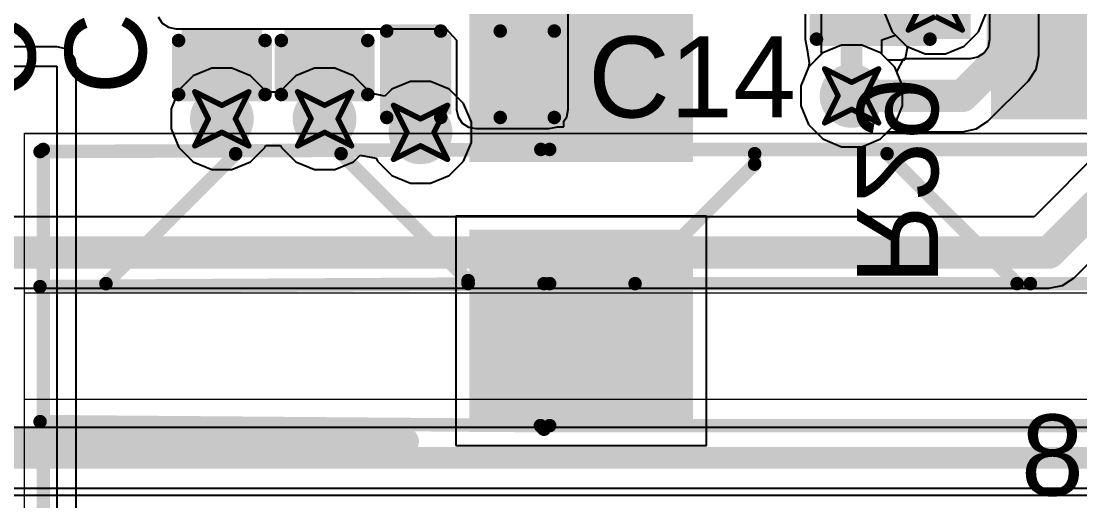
# Model space of a CAD drawing. Header units: inches. Extents: x -6 to 430, y 0 to 90.
# Drawn here: x 12.31 to 22.26, y 9.65 to 14.16 of the extents above; entities that cross this region are included whole.
import ezdxf

# ---------------------------------------------------------------- set-up
doc = ezdxf.new("R2010")
doc.units = ezdxf.units.IN
for name, color, linetype in [('Bottom Layer', 5, 'Continuous'), ('Bottom Overlay', 54, 'Continuous'), ('Bottom Paste', 16, 'Continuous'), ('Bottom Solder', 6, 'Continuous'), ('Drill Drawing', 1, 'Continuous'), ('Layer 1', 16, 'Continuous'), ('Layer 2', 76, 'Continuous'), ('Mechanical 1', 6, 'Continuous'), ('Top Layer', 1, 'Continuous'), ('Top Overlay', 2, 'Continuous'), ('Top Paste', 8, 'Continuous'), ('Top Solder', 216, 'Continuous'), ('Via Holes', 16, 'Continuous')]:
    doc.layers.add(name, color=color, linetype=linetype)
doc.styles.add('Arial', font='', dxfattribs={"height": 0.2})
doc.styles.get('Arial').set_extended_font_data('Arial')

msp = doc.modelspace()

# ---------------------------------------------------------------- hatches: boundary and pattern name
at = {"layer": 'Bottom Layer'}
for points in [[(23.2242, 15.8346), (23.2242, 13.3346), (21.5242, 13.3346), (21.5242, 15.8346)], [(19.8596, 13.9872), (21.2312, 13.9872), (21.2312, 14.8254), (19.8596, 14.8254)], [(19.8723, 14.8254), (20.7613, 14.8254), (20.7613, 14.0634), (19.8723, 14.0634)], [(18.5711, 14.684), (18.5711, 12.884), (16.5711, 12.884), (16.5711, 14.684)], [(18.5711, 12.144), (18.5711, 10.344), (16.5711, 10.344), (16.5711, 12.144)]]:
    msp.add_hatch(color=5, dxfattribs=at).paths.add_polyline_path(points)
h = msp.add_hatch(color=5, dxfattribs=at)
edge = h.paths.add_edge_path()
edge.add_arc((20.8999, 14.327), 0.3, 0, 360)
h = msp.add_hatch(color=5, dxfattribs=at)
edge = h.paths.add_edge_path()
edge.add_arc((20.1136, 13.4538), 0.3, 0, 360)
h = msp.add_hatch(color=5, dxfattribs=at)
edge = h.paths.add_edge_path()
edge.add_arc((14.1954, 13.2379), 0.3, 0, 360)
h = msp.add_hatch(color=5, dxfattribs=at)
edge = h.paths.add_edge_path()
edge.add_arc((15.1606, 13.2379), 0.3, 0, 360)
h = msp.add_hatch(color=5, dxfattribs=at)
edge = h.paths.add_edge_path()
edge.add_arc((16.0623, 13.1109), 0.3, 0, 360)
at = {"layer": 'Bottom Paste'}
for points in [[(23.2242, 15.8346), (23.2242, 13.3346), (21.5242, 13.3346), (21.5242, 15.8346)], [(19.8723, 14.8254), (20.7613, 14.8254), (20.7613, 14.0634), (19.8723, 14.0634)], [(18.5711, 14.684), (18.5711, 12.884), (16.5711, 12.884), (16.5711, 14.684)], [(18.5711, 12.144), (18.5711, 10.344), (16.5711, 10.344), (16.5711, 12.144)]]:
    msp.add_hatch(color=16, dxfattribs=at).paths.add_polyline_path(points)
at = {"layer": 'Bottom Solder'}
for points in [[(23.3258, 15.9362), (23.3258, 13.233), (21.4226, 13.233), (21.4226, 15.9362)], [(19.7707, 14.927), (20.8629, 14.927), (20.8629, 13.9618), (19.7707, 13.9618)], [(18.6219, 14.7348), (18.6219, 12.8332), (16.5203, 12.8332), (16.5203, 14.7348)], [(18.6219, 12.1948), (18.6219, 10.2932), (16.5203, 10.2932), (16.5203, 12.1948)]]:
    msp.add_hatch(color=6, dxfattribs=at).paths.add_polyline_path(points)
at = {"layer": 'Layer 1'}
h = msp.add_hatch(color=16, dxfattribs=at)
edge = h.paths.add_edge_path()
edge.add_arc((20.8999, 14.327), 0.3, 0, 360)
h = msp.add_hatch(color=16, dxfattribs=at)
edge = h.paths.add_edge_path()
edge.add_arc((20.1136, 13.4538), 0.3, 0, 360)
h = msp.add_hatch(color=16, dxfattribs=at)
edge = h.paths.add_edge_path()
edge.add_arc((14.1954, 13.2379), 0.3, 0, 360)
h = msp.add_hatch(color=16, dxfattribs=at)
edge = h.paths.add_edge_path()
edge.add_arc((15.1606, 13.2379), 0.3, 0, 360)
h = msp.add_hatch(color=16, dxfattribs=at)
edge = h.paths.add_edge_path()
edge.add_arc((16.0623, 13.1109), 0.3, 0, 360)
at = {"layer": 'Layer 2'}
h = msp.add_hatch(color=76, dxfattribs=at)
edge = h.paths.add_edge_path()
edge.add_arc((20.8999, 14.327), 0.3, 0, 360)
h = msp.add_hatch(color=76, dxfattribs=at)
edge = h.paths.add_edge_path()
edge.add_arc((20.1136, 13.4538), 0.3, 0, 360)
h = msp.add_hatch(color=76, dxfattribs=at)
edge = h.paths.add_edge_path()
edge.add_arc((14.1954, 13.2379), 0.3, 0, 360)
h = msp.add_hatch(color=76, dxfattribs=at)
edge = h.paths.add_edge_path()
edge.add_arc((15.1606, 13.2379), 0.3, 0, 360)
h = msp.add_hatch(color=76, dxfattribs=at)
edge = h.paths.add_edge_path()
edge.add_arc((16.0623, 13.1109), 0.3, 0, 360)
at = {"layer": 'Top Layer'}
for points in [[(16.583, 13.3268), (17.2688, 13.3268), (17.2688, 15.4858), (16.583, 15.4858)], [(14.5129, 13.5554), (13.8779, 13.5554), (13.8779, 14.0126), (14.5129, 14.0126)], [(15.4781, 13.5554), (14.8431, 13.5554), (14.8431, 14.0126), (15.4781, 14.0126)], [(15.8337, 13.3395), (15.8337, 13.9745), (16.2909, 13.9745), (16.2909, 13.3395)], [(16.7735, 13.3395), (16.7735, 13.9745), (17.2307, 13.9745), (17.2307, 13.3395)]]:
    msp.add_hatch(color=1, dxfattribs=at).paths.add_polyline_path(points)
h = msp.add_hatch(color=1, dxfattribs=at)
edge = h.paths.add_edge_path()
edge.add_arc((20.8999, 14.327), 0.3, 0, 360)
h = msp.add_hatch(color=1, dxfattribs=at)
edge = h.paths.add_edge_path()
edge.add_arc((20.1136, 13.4538), 0.3, 0, 360)
h = msp.add_hatch(color=1, dxfattribs=at)
edge = h.paths.add_edge_path()
edge.add_arc((14.1954, 13.2379), 0.3, 0, 360)
h = msp.add_hatch(color=1, dxfattribs=at)
edge = h.paths.add_edge_path()
edge.add_arc((15.1606, 13.2379), 0.3, 0, 360)
h = msp.add_hatch(color=1, dxfattribs=at)
edge = h.paths.add_edge_path()
edge.add_arc((16.0623, 13.1109), 0.3, 0, 360)
at = {"layer": 'Top Paste'}
for points in [[(14.5129, 13.5554), (13.8779, 13.5554), (13.8779, 14.0126), (14.5129, 14.0126)], [(15.4781, 13.5554), (14.8431, 13.5554), (14.8431, 14.0126), (15.4781, 14.0126)], [(15.8337, 13.3395), (15.8337, 13.9745), (16.2909, 13.9745), (16.2909, 13.3395)], [(16.7735, 13.3395), (16.7735, 13.9745), (17.2307, 13.9745), (17.2307, 13.3395)]]:
    msp.add_hatch(color=8, dxfattribs=at).paths.add_polyline_path(points)
at = {"layer": 'Top Solder'}
for points in [[(14.5729, 13.4954), (13.8179, 13.4954), (13.8179, 14.0726), (14.5729, 14.0726)], [(15.5381, 13.4954), (14.7831, 13.4954), (14.7831, 14.0726), (15.5381, 14.0726)], [(15.7737, 13.2795), (15.7737, 14.0345), (16.3509, 14.0345), (16.3509, 13.2795)], [(16.7135, 13.2795), (16.7135, 14.0345), (17.2907, 14.0345), (17.2907, 13.2795)]]:
    msp.add_hatch(color=216, dxfattribs=at).paths.add_polyline_path(points)
at = {"layer": 'Via Holes'}
h = msp.add_hatch(color=7, dxfattribs=at)
edge = h.paths.add_edge_path()
edge.add_arc((20.1136, 13.4538), 0.15, 0, 360)
h = msp.add_hatch(color=7, dxfattribs=at)
edge = h.paths.add_edge_path()
edge.add_arc((14.1954, 13.2379), 0.15, 0, 360)
h = msp.add_hatch(color=7, dxfattribs=at)
edge = h.paths.add_edge_path()
edge.add_arc((15.1606, 13.2379), 0.15, 0, 360)
h = msp.add_hatch(color=7, dxfattribs=at)
edge = h.paths.add_edge_path()
edge.add_arc((16.0623, 13.1109), 0.15, 0, 360)

# ---------------------------------------------------------------- linework, layer by layer
at = {"layer": 'Bottom Layer'}
for p, q in [((21.4125, 13.9872), (21.4125, 14.8254)), ((19.6783, 14.6019), (19.6783, 14.0106)), ((19.6783, 14.0106), (19.6783, 13.9872)), ((19.6783, 13.9872), (19.6945, 13.8856)), ((21.3987, 13.9178), (21.4125, 13.9872)), ((12.646, 13.9145), (11.4652, 13.9145)), ((12.7154, 13.9007), (12.646, 13.9145)), ((12.7742, 13.8614), (12.7154, 13.9007)), ((12.8135, 13.8026), (12.7742, 13.8614)), ((19.6945, 13.8856), (19.7151, 13.763)), ((21.3006, 13.8197), (21.3594, 13.859)), ((21.3594, 13.859), (21.3987, 13.9178)), ((11.4652, 13.7332), (12.646, 13.7332)), ((12.646, 13.7332), (12.646, 6.799)), ((12.8273, 13.7332), (12.8135, 13.8026)), ((12.8273, 6.799), (12.8273, 13.7332)), ((19.7151, 13.763), (19.7085, 13.7245)), ((20.5375, 13.6789), (20.6031, 13.8059)), ((20.6031, 13.8059), (21.2312, 13.8059)), ((21.2312, 13.8059), (21.3006, 13.8197)), ((19.7085, 13.7245), (19.6358, 13.5488)), ((20.5914, 13.5488), (20.5375, 13.6789)), ((19.6358, 13.5488), (19.6358, 13.3588)), ((20.5914, 13.3588), (20.5914, 13.5488)), ((19.6358, 13.3588), (19.7085, 13.1831)), ((20.5187, 13.1831), (20.5914, 13.3588)), ((19.7085, 13.1831), (19.8429, 13.0487)), ((20.3843, 13.0487), (20.5187, 13.1831)), ((19.8429, 13.0487), (20.0186, 12.976)), ((20.2086, 12.976), (20.3843, 13.0487)), ((20.0186, 12.976), (20.2086, 12.976)), ((18.7489, 12.3218), (16.3933, 12.3218)), ((16.3933, 12.3218), (16.3933, 10.1662)), ((18.7489, 10.1662), (18.7489, 12.3218)), ((16.3933, 10.1662), (18.7489, 10.1662))]:
    msp.add_line(p, q, dxfattribs=at)
at = {"layer": 'Bottom Overlay'}
for points, const_width in [([(19.7834, 13.9872), (19.7834, 16.4256)], 0.127), ([(20.8502, 13.9872), (20.8502, 16.4256)], 0.127), ([(19.7834, 13.9872), (20.8502, 13.9872)], 0.127), ([(9.3206, 10.204), (15.9206, 10.204)], 0.254)]:
    msp.add_lwpolyline(points, dxfattribs=dict(at, const_width=const_width))
for points, const_width in [([(19.7516, 13.9872, 1), (19.8151, 13.9872, 1)], 0.0635), ([(19.7516, 13.9872, 1), (19.8151, 13.9872, 1)], 0.0635), ([(20.8184, 13.9872, 1), (20.8819, 13.9872, 1)], 0.0635), ([(20.8184, 13.9872, 1), (20.8819, 13.9872, 1)], 0.0635), ([(15.8571, 10.204, 1), (15.9841, 10.204, 1)], 0.127)]:
    msp.add_lwpolyline(points, format="xyb", close=True, dxfattribs=dict(at, const_width=const_width))
at = {"layer": 'Drill Drawing', "const_width": 0.0508}
for points in [[(20.6459, 14.073), (20.7729, 14.327)], [(21.0269, 14.327), (21.1539, 14.073)], [(20.6459, 14.073), (20.8999, 14.2)], [(20.8999, 14.2), (21.1539, 14.073)], [(19.8596, 13.7078), (20.1136, 13.5808)], [(19.8596, 13.7078), (19.9866, 13.4538)], [(20.1136, 13.5808), (20.3676, 13.7078)], [(20.2406, 13.4538), (20.3676, 13.7078)], [(13.9414, 13.4919), (14.1954, 13.3649)], [(13.9414, 13.4919), (14.0684, 13.2379)], [(14.1954, 13.3649), (14.4494, 13.4919)], [(14.3224, 13.2379), (14.4494, 13.4919)], [(14.9066, 13.4919), (15.1606, 13.3649)], [(14.9066, 13.4919), (15.0336, 13.2379)], [(15.1606, 13.3649), (15.4146, 13.4919)], [(15.2876, 13.2379), (15.4146, 13.4919)], [(19.8596, 13.1998), (19.9866, 13.4538)], [(20.2406, 13.4538), (20.3676, 13.1998)], [(15.8083, 13.3649), (16.0623, 13.2379)], [(15.8083, 13.3649), (15.9353, 13.1109)], [(16.0623, 13.2379), (16.3163, 13.3649)], [(16.1893, 13.1109), (16.3163, 13.3649)], [(19.8596, 13.1998), (20.1136, 13.3268)], [(20.1136, 13.3268), (20.3676, 13.1998)], [(13.9414, 12.9839), (14.0684, 13.2379)], [(14.3224, 13.2379), (14.4494, 12.9839)], [(14.9066, 12.9839), (15.0336, 13.2379)], [(15.2876, 13.2379), (15.4146, 12.9839)], [(13.9414, 12.9839), (14.1954, 13.1109)], [(14.1954, 13.1109), (14.4494, 12.9839)], [(14.9066, 12.9839), (15.1606, 13.1109)], [(15.1606, 13.1109), (15.4146, 12.9839)], [(15.8083, 12.8569), (15.9353, 13.1109)], [(16.1893, 13.1109), (16.3163, 12.8569)], [(15.8083, 12.8569), (16.0623, 12.9839)], [(16.0623, 12.9839), (16.3163, 12.8569)]]:
    msp.add_lwpolyline(points, dxfattribs=at)
at = {"layer": 'Drill Drawing', "const_width": 0.0254}
for points in [[(20.6332, 14.073, 1), (20.6586, 14.073, 1)], [(20.6332, 14.073, 1), (20.6586, 14.073, 1)], [(21.1412, 14.073, 1), (21.1666, 14.073, 1)], [(21.1412, 14.073, 1), (21.1666, 14.073, 1)], [(19.8469, 13.7078, 1), (19.8723, 13.7078, 1)], [(19.8469, 13.7078, 1), (19.8723, 13.7078, 1)], [(20.3549, 13.7078, 1), (20.3803, 13.7078, 1)], [(20.3549, 13.7078, 1), (20.3803, 13.7078, 1)], [(20.1009, 13.5808, 1), (20.1263, 13.5808, 1)], [(20.1009, 13.5808, 1), (20.1263, 13.5808, 1)], [(13.9287, 13.4919, 1), (13.9541, 13.4919, 1)], [(13.9287, 13.4919, 1), (13.9541, 13.4919, 1)], [(14.4367, 13.4919, 1), (14.4621, 13.4919, 1)], [(14.4367, 13.4919, 1), (14.4621, 13.4919, 1)], [(14.8939, 13.4919, 1), (14.9193, 13.4919, 1)], [(14.8939, 13.4919, 1), (14.9193, 13.4919, 1)], [(15.4019, 13.4919, 1), (15.4273, 13.4919, 1)], [(15.4019, 13.4919, 1), (15.4273, 13.4919, 1)], [(19.9739, 13.4538, 1), (19.9993, 13.4538, 1)], [(19.9739, 13.4538, 1), (19.9993, 13.4538, 1)], [(20.2279, 13.4538, 1), (20.2533, 13.4538, 1)], [(20.2279, 13.4538, 1), (20.2533, 13.4538, 1)], [(14.1827, 13.3649, 1), (14.2081, 13.3649, 1)], [(14.1827, 13.3649, 1), (14.2081, 13.3649, 1)], [(15.1479, 13.3649, 1), (15.1733, 13.3649, 1)], [(15.1479, 13.3649, 1), (15.1733, 13.3649, 1)], [(15.7956, 13.3649, 1), (15.821, 13.3649, 1)], [(15.7956, 13.3649, 1), (15.821, 13.3649, 1)], [(16.3036, 13.3649, 1), (16.329, 13.3649, 1)], [(16.3036, 13.3649, 1), (16.329, 13.3649, 1)], [(20.1009, 13.3268, 1), (20.1263, 13.3268, 1)], [(20.1009, 13.3268, 1), (20.1263, 13.3268, 1)], [(14.0557, 13.2379, 1), (14.0811, 13.2379, 1)], [(14.0557, 13.2379, 1), (14.0811, 13.2379, 1)], [(14.3097, 13.2379, 1), (14.3351, 13.2379, 1)], [(14.3097, 13.2379, 1), (14.3351, 13.2379, 1)], [(15.0209, 13.2379, 1), (15.0463, 13.2379, 1)], [(15.0209, 13.2379, 1), (15.0463, 13.2379, 1)], [(15.2749, 13.2379, 1), (15.3003, 13.2379, 1)], [(15.2749, 13.2379, 1), (15.3003, 13.2379, 1)], [(16.0496, 13.2379, 1), (16.075, 13.2379, 1)], [(16.0496, 13.2379, 1), (16.075, 13.2379, 1)], [(14.1827, 13.1109, 1), (14.2081, 13.1109, 1)], [(14.1827, 13.1109, 1), (14.2081, 13.1109, 1)], [(15.1479, 13.1109, 1), (15.1733, 13.1109, 1)], [(15.1479, 13.1109, 1), (15.1733, 13.1109, 1)], [(15.9226, 13.1109, 1), (15.948, 13.1109, 1)], [(15.9226, 13.1109, 1), (15.948, 13.1109, 1)], [(16.1766, 13.1109, 1), (16.202, 13.1109, 1)], [(16.1766, 13.1109, 1), (16.202, 13.1109, 1)], [(19.8469, 13.1998, 1), (19.8723, 13.1998, 1)], [(19.8469, 13.1998, 1), (19.8723, 13.1998, 1)], [(20.3549, 13.1998, 1), (20.3803, 13.1998, 1)], [(20.3549, 13.1998, 1), (20.3803, 13.1998, 1)], [(13.9287, 12.9839, 1), (13.9541, 12.9839, 1)], [(13.9287, 12.9839, 1), (13.9541, 12.9839, 1)], [(14.4367, 12.9839, 1), (14.4621, 12.9839, 1)], [(14.4367, 12.9839, 1), (14.4621, 12.9839, 1)], [(14.8939, 12.9839, 1), (14.9193, 12.9839, 1)], [(14.8939, 12.9839, 1), (14.9193, 12.9839, 1)], [(15.4019, 12.9839, 1), (15.4273, 12.9839, 1)], [(15.4019, 12.9839, 1), (15.4273, 12.9839, 1)], [(16.0496, 12.9839, 1), (16.075, 12.9839, 1)], [(16.0496, 12.9839, 1), (16.075, 12.9839, 1)], [(15.7956, 12.8569, 1), (15.821, 12.8569, 1)], [(15.7956, 12.8569, 1), (15.821, 12.8569, 1)], [(16.3036, 12.8569, 1), (16.329, 12.8569, 1)], [(16.3036, 12.8569, 1), (16.329, 12.8569, 1)]]:
    msp.add_lwpolyline(points, format="xyb", close=True, dxfattribs=at)
at = {"layer": 'Layer 1'}
for p, q in [((20.4221, 14.232), (20.4948, 14.0563)), ((21.3049, 14.0563), (21.3777, 14.232)), ((20.4948, 14.0563), (20.6292, 13.9219)), ((21.1705, 13.9219), (21.3049, 14.0563)), ((20.0186, 13.9316), (19.8429, 13.8589)), ((20.2086, 13.9316), (20.0186, 13.9316)), ((20.3843, 13.8589), (20.2086, 13.9316)), ((19.8429, 13.8589), (19.7085, 13.7245)), ((20.5187, 13.7245), (20.3843, 13.8589)), ((20.6292, 13.9219), (20.8048, 13.8492)), ((20.8048, 13.8492), (20.9949, 13.8492)), ((20.9949, 13.8492), (21.1705, 13.9219)), ((19.7085, 13.7245), (19.6358, 13.5488)), ((20.5914, 13.5488), (20.5187, 13.7245)), ((19.6358, 13.5488), (19.6358, 13.3588)), ((20.5914, 13.3588), (20.5914, 13.5488)), ((19.6358, 13.3588), (19.7085, 13.1831)), ((20.5187, 13.1831), (20.5914, 13.3588)), ((19.7085, 13.1831), (19.8429, 13.0487)), ((20.3843, 13.0487), (20.5187, 13.1831)), ((19.8429, 13.0487), (20.0186, 12.976)), ((20.2086, 12.976), (20.3843, 13.0487)), ((20.0186, 12.976), (20.2086, 12.976)), ((33.347, 10.3351), (9.559, 10.3351)), ((8.5058, 9.7653), (33.229, 9.7653))]:
    msp.add_line(p, q, dxfattribs=at)
at = {"layer": 'Layer 1', "const_width": 0.2032}
msp.add_lwpolyline([(8.5058, 10.0502), (33.347, 10.0502)], dxfattribs=at)
at = {"layer": 'Layer 2'}
for p, q in [((19.8287, 14.7288), (19.8287, 13.8446)), ((21.3049, 14.0563), (21.3777, 14.232)), ((21.1705, 13.9219), (21.3049, 14.0563)), ((20.3985, 13.9824), (20.5255, 14.0257)), ((20.3985, 13.8446), (20.3985, 13.9824)), ((20.5255, 14.0257), (20.6292, 13.9219)), ((19.8287, 13.8446), (19.7085, 13.7245)), ((20.5187, 13.7245), (20.3985, 13.8446)), ((20.6292, 13.9219), (20.8048, 13.8492)), ((20.8048, 13.8492), (20.9949, 13.8492)), ((20.9949, 13.8492), (21.1705, 13.9219)), ((13.9247, 13.643), (13.7903, 13.5086)), ((14.1004, 13.7157), (13.9247, 13.643)), ((14.2904, 13.7157), (14.1004, 13.7157)), ((14.4661, 13.643), (14.2904, 13.7157)), ((14.6005, 13.5086), (14.4661, 13.643)), ((14.8899, 13.643), (14.7555, 13.5086)), ((15.0656, 13.7157), (14.8899, 13.643)), ((15.2556, 13.7157), (15.0656, 13.7157)), ((15.4313, 13.643), (15.2556, 13.7157)), ((15.5657, 13.5086), (15.4313, 13.643)), ((19.7085, 13.7245), (19.6358, 13.5488)), ((20.5914, 13.5488), (20.5187, 13.7245)), ((15.9673, 13.5887), (15.7916, 13.516)), ((16.1573, 13.5887), (15.9673, 13.5887)), ((16.333, 13.516), (16.1573, 13.5887)), ((19.6358, 13.5488), (19.6358, 13.3588)), ((20.5914, 13.3588), (20.5914, 13.5488)), ((13.7903, 13.5086), (13.7176, 13.3329)), ((14.6093, 13.4873), (14.6005, 13.5086)), ((14.7467, 13.4873), (14.6093, 13.4873)), ((14.7555, 13.5086), (14.7467, 13.4873)), ((15.5771, 13.481), (15.5657, 13.5086)), ((15.7269, 13.4512), (15.5771, 13.481)), ((15.7916, 13.516), (15.7269, 13.4512)), ((16.4674, 13.3816), (16.333, 13.516)), ((13.7176, 13.3329), (13.7176, 13.1429)), ((16.5401, 13.2059), (16.4674, 13.3816)), ((19.6358, 13.3588), (19.7085, 13.1831)), ((20.5187, 13.1831), (20.5914, 13.3588)), ((13.7176, 13.1429), (13.7903, 12.9672)), ((16.5401, 13.0159), (16.5401, 13.2059)), ((19.7085, 13.1831), (19.8429, 13.0487)), ((20.3843, 13.0487), (20.5187, 13.1831)), ((19.8429, 13.0487), (20.0186, 12.976)), ((20.2086, 12.976), (20.3843, 13.0487)), ((13.7903, 12.9672), (13.9247, 12.8328)), ((14.4661, 12.8328), (14.6005, 12.9672)), ((14.6005, 12.9672), (14.6093, 12.9885)), ((14.6093, 12.9885), (14.7467, 12.9885)), ((14.7467, 12.9885), (14.7555, 12.9672)), ((14.7555, 12.9672), (14.8899, 12.8328)), ((16.4674, 12.8402), (16.5401, 13.0159)), ((20.0186, 12.976), (20.2086, 12.976)), ((15.4313, 12.8328), (15.496, 12.8976)), ((15.496, 12.8976), (15.6458, 12.8678)), ((15.6458, 12.8678), (15.6572, 12.8402)), ((15.6572, 12.8402), (15.7916, 12.7058)), ((16.333, 12.7058), (16.4674, 12.8402)), ((13.9247, 12.8328), (14.1004, 12.7601)), ((14.1004, 12.7601), (14.2904, 12.7601)), ((14.2904, 12.7601), (14.4661, 12.8328)), ((14.8899, 12.8328), (15.0656, 12.7601)), ((15.0656, 12.7601), (15.2556, 12.7601)), ((15.2556, 12.7601), (15.4313, 12.8328)), ((15.7916, 12.7058), (15.9673, 12.6331)), ((16.1573, 12.6331), (16.333, 12.7058)), ((15.9673, 12.6331), (16.1573, 12.6331)), ((31.8559, 9.6946), (9.0291, 9.6946))]:
    msp.add_line(p, q, dxfattribs=at)
at = {"layer": 'Layer 2', "const_width": 0.2032}
msp.add_lwpolyline([(20.1136, 13.4538), (20.1136, 15.308)], dxfattribs=at)
at = {"layer": 'Layer 2', "const_width": 0.1016}
msp.add_lwpolyline([(20.0628, 13.4538, 1), (20.1644, 13.4538, 1)], format="xyb", close=True, dxfattribs=at)
at = {"layer": 'Mechanical 1', "const_width": 0.0127}
for points in [[(12.34, 13.1), (32.66, 13.1)], [(12.34, 3), (12.34, 13.1)], [(12.34, 11.6), (32.66, 11.6)], [(12.34, 10.6), (32.66, 10.6)]]:
    msp.add_lwpolyline(points, dxfattribs=at)
at = {"layer": 'Mechanical 1', "const_width": 0.00635}
for points in [[(12.3368, 13.1, 1), (12.3432, 13.1, 1)], [(12.3368, 13.1, 1), (12.3432, 13.1, 1)], [(12.3368, 11.6, 1), (12.3432, 11.6, 1)], [(12.3368, 10.6, 1), (12.3432, 10.6, 1)]]:
    msp.add_lwpolyline(points, format="xyb", close=True, dxfattribs=at)
at = {"layer": 'Top Layer'}
for p, q in [((21.8727, 13.8348), (21.8727, 15.4086)), ((17.4501, 13.3268), (17.4501, 14.7947)), ((20.4221, 14.232), (20.4948, 14.0563)), ((13.5961, 14.1972), (13.6354, 14.1384)), ((13.6354, 14.1384), (13.6942, 14.0991)), ((13.6942, 14.0991), (13.7636, 14.0853)), ((13.7636, 14.0853), (16.3036, 14.0853)), ((16.3036, 14.0853), (16.4017, 13.9772)), ((20.4948, 14.0563), (20.6292, 13.9219)), ((16.4017, 13.9772), (16.4017, 13.3268)), ((20.0186, 13.9316), (19.8429, 13.8589)), ((20.2086, 13.9316), (20.0186, 13.9316)), ((20.3843, 13.8589), (20.2086, 13.9316)), ((19.8429, 13.8589), (19.7085, 13.7245)), ((20.4526, 13.7905), (20.3843, 13.8589)), ((20.64, 13.9175), (20.6148, 13.7905)), ((20.6292, 13.9219), (20.64, 13.9175)), ((21.847, 13.706), (21.8727, 13.8348)), ((20.6148, 13.7905), (20.4526, 13.7905)), ((19.7085, 13.7245), (19.6358, 13.5488)), ((21.7741, 13.5967), (21.847, 13.706)), ((19.6358, 13.5488), (19.6358, 13.3588)), ((21.3931, 13.2157), (21.7741, 13.5967)), ((19.6358, 13.3588), (19.7085, 13.1831)), ((16.4017, 13.3268), (16.4155, 13.2574)), ((16.4155, 13.2574), (16.4548, 13.1986)), ((17.4085, 13.2158), (17.4363, 13.2574)), ((17.4363, 13.2574), (17.4501, 13.3268)), ((16.4548, 13.1986), (16.5136, 13.1593)), ((16.5136, 13.1593), (16.583, 13.1455)), ((16.583, 13.1455), (17.2688, 13.1455)), ((17.2688, 13.1455), (17.3382, 13.1593)), ((17.3382, 13.1593), (17.3417, 13.1617)), ((17.3417, 13.1617), (17.4085, 13.1617)), ((17.4085, 13.1617), (17.4085, 13.2158)), ((19.7085, 13.1831), (19.8429, 13.0487)), ((21.155, 13.1171), (21.2838, 13.1428)), ((21.2838, 13.1428), (21.3931, 13.2157)), ((19.8429, 13.0487), (20.0186, 12.976)), ((20.2086, 12.976), (20.3843, 13.0487)), ((20.3843, 13.0487), (20.4526, 13.1171)), ((20.4526, 13.1171), (21.155, 13.1171)), ((20.0186, 12.976), (20.2086, 12.976)), ((22.4693, 12.9583), (21.8283, 12.3173)), ((22.2059, 11.7425), (23.0441, 12.5807)), ((21.8283, 12.3173), (11.3848, 12.3173)), ((22.0966, 11.6696), (22.2059, 11.7425)), ((11.3848, 11.6439), (21.9678, 11.6439)), ((21.9678, 11.6439), (22.0966, 11.6696))]:
    msp.add_line(p, q, dxfattribs=at)
at = {"layer": 'Top Layer', "const_width": 0.3048}
for points in [[(21.536, 13.8348), (21.536, 16.4262)], [(14.1954, 13.2379), (14.1954, 13.784)], [(15.1606, 13.2379), (15.1606, 13.784)], [(21.155, 13.4538), (21.536, 13.8348)], [(16.0623, 13.1109), (16.0623, 13.657)], [(20.1136, 13.4538), (21.155, 13.4538)], [(21.9678, 11.9806), (22.806, 12.8188)], [(11.0458, 11.9806), (21.9678, 11.9806)]]:
    msp.add_lwpolyline(points, dxfattribs=at)
at = {"layer": 'Top Layer', "const_width": 0.1524}
for points in [[(14.1192, 13.784, 1), (14.2716, 13.784, 1)], [(15.0844, 13.784, 1), (15.2368, 13.784, 1)], [(21.4598, 13.8348, 1), (21.6122, 13.8348, 1)], [(21.4598, 13.8348, 1), (21.6122, 13.8348, 1)], [(15.9861, 13.657, 1), (16.1385, 13.657, 1)], [(20.0374, 13.4538, 1), (20.1898, 13.4538, 1)], [(21.0788, 13.4538, 1), (21.2312, 13.4538, 1)], [(21.0788, 13.4538, 1), (21.2312, 13.4538, 1)], [(14.1192, 13.2379, 1), (14.2716, 13.2379, 1)], [(15.0844, 13.2379, 1), (15.2368, 13.2379, 1)], [(15.9861, 13.1109, 1), (16.1385, 13.1109, 1)], [(21.8916, 11.9806, 1), (22.044, 11.9806, 1)], [(21.8916, 11.9806, 1), (22.044, 11.9806, 1)]]:
    msp.add_lwpolyline(points, format="xyb", close=True, dxfattribs=at)
at = {"layer": 'Top Overlay', "const_width": 0.127}
for points in [[(15.7448, 14.0634), (16.2528, 14.0634)], [(15.7448, 13.2506), (15.7448, 14.0634)], [(16.8116, 14.0634), (17.3196, 14.0634)], [(17.3196, 13.2506), (17.3196, 14.0634)], [(13.789, 13.4665), (13.789, 13.9745)], [(14.6018, 13.4665), (14.6018, 13.9745)], [(14.7542, 13.4665), (14.7542, 13.9745)], [(15.567, 13.4665), (15.567, 13.9745)], [(13.789, 13.4665), (14.6018, 13.4665)], [(14.7542, 13.4665), (15.567, 13.4665)], [(15.7448, 13.2506), (16.2528, 13.2506)], [(16.8116, 13.2506), (17.3196, 13.2506)], [(12.487, 12.93), (17.193, 12.95)], [(12.5172, 2.95), (12.5172, 12.95)], [(13.1062, 11.6881), (14.3254, 12.9074)], [(14.3254, 12.9074), (14.3254, 12.91)], [(15.316, 12.91), (16.5098, 11.7162)], [(17.276, 12.95), (27.226, 12.95)], [(19.2022, 12.8117), (19.2022, 12.91)], [(20.4468, 12.91), (21.6687, 11.6881)], [(18.0787, 11.6881), (19.2022, 12.8117)], [(12.487, 11.66), (17.223, 11.6881)], [(16.5098, 11.6881), (16.5098, 11.7162)], [(17.276, 11.6881), (27.256, 11.6881)], [(21.6687, 11.6881), (21.793, 11.6881)], [(12.487, 10.39), (17.1891, 10.3526)], [(17.1891, 10.3526), (17.223, 10.3187)], [(17.276, 10.3526), (27.2221, 10.3526)]]:
    msp.add_lwpolyline(points, dxfattribs=at)
at = {"layer": 'Top Overlay', "const_width": 0.0635}
for points in [[(15.713, 14.0634, 1), (15.7765, 14.0634, 1)], [(15.713, 14.0634, 1), (15.7765, 14.0634, 1)], [(16.221, 14.0634, 1), (16.2845, 14.0634, 1)], [(16.7798, 14.0634, 1), (16.8433, 14.0634, 1)], [(17.2878, 14.0634, 1), (17.3513, 14.0634, 1)], [(17.2878, 14.0634, 1), (17.3513, 14.0634, 1)], [(13.7572, 13.9745, 1), (13.8207, 13.9745, 1)], [(14.57, 13.9745, 1), (14.6335, 13.9745, 1)], [(14.7224, 13.9745, 1), (14.7859, 13.9745, 1)], [(15.5352, 13.9745, 1), (15.5987, 13.9745, 1)], [(13.7572, 13.4665, 1), (13.8207, 13.4665, 1)], [(13.7572, 13.4665, 1), (13.8207, 13.4665, 1)], [(14.57, 13.4665, 1), (14.6335, 13.4665, 1)], [(14.57, 13.4665, 1), (14.6335, 13.4665, 1)], [(14.7224, 13.4665, 1), (14.7859, 13.4665, 1)], [(14.7224, 13.4665, 1), (14.7859, 13.4665, 1)], [(15.5352, 13.4665, 1), (15.5987, 13.4665, 1)], [(15.5352, 13.4665, 1), (15.5987, 13.4665, 1)], [(15.713, 13.2506, 1), (15.7765, 13.2506, 1)], [(15.713, 13.2506, 1), (15.7765, 13.2506, 1)], [(16.221, 13.2506, 1), (16.2845, 13.2506, 1)], [(16.7798, 13.2506, 1), (16.8433, 13.2506, 1)], [(17.2878, 13.2506, 1), (17.3513, 13.2506, 1)], [(17.2878, 13.2506, 1), (17.3513, 13.2506, 1)], [(12.4553, 12.93, 1), (12.5188, 12.93, 1)], [(12.4854, 12.95, 1), (12.5489, 12.95, 1)], [(14.2937, 12.91, 1), (14.3572, 12.91, 1)], [(14.2937, 12.9074, 1), (14.3572, 12.9074, 1)], [(14.2937, 12.9074, 1), (14.3572, 12.9074, 1)], [(15.2842, 12.91, 1), (15.3477, 12.91, 1)], [(17.1613, 12.95, 1), (17.2248, 12.95, 1)], [(17.2442, 12.95, 1), (17.3077, 12.95, 1)], [(19.1704, 12.91, 1), (19.2339, 12.91, 1)], [(20.4151, 12.91, 1), (20.4786, 12.91, 1)], [(19.1704, 12.8117, 1), (19.2339, 12.8117, 1)], [(19.1704, 12.8117, 1), (19.2339, 12.8117, 1)], [(13.0744, 11.6881, 1), (13.1379, 11.6881, 1)], [(16.4781, 11.7162, 1), (16.5416, 11.7162, 1)], [(16.4781, 11.7162, 1), (16.5416, 11.7162, 1)], [(16.4781, 11.6881, 1), (16.5416, 11.6881, 1)], [(17.1913, 11.6881, 1), (17.2548, 11.6881, 1)], [(17.2442, 11.6881, 1), (17.3077, 11.6881, 1)], [(18.0469, 11.6881, 1), (18.1104, 11.6881, 1)], [(21.6369, 11.6881, 1), (21.7004, 11.6881, 1)], [(21.6369, 11.6881, 1), (21.7004, 11.6881, 1)], [(21.7612, 11.6881, 1), (21.8247, 11.6881, 1)], [(12.4553, 11.66, 1), (12.5188, 11.66, 1)], [(12.4553, 10.39, 1), (12.5188, 10.39, 1)], [(17.1573, 10.3526, 1), (17.2208, 10.3526, 1)], [(17.1573, 10.3526, 1), (17.2208, 10.3526, 1)], [(17.1913, 10.3187, 1), (17.2548, 10.3187, 1)], [(17.2442, 10.3526, 1), (17.3077, 10.3526, 1)]]:
    msp.add_lwpolyline(points, format="xyb", close=True, dxfattribs=at)

# ---------------------------------------------------------------- texts
at = {"layer": 'Bottom Overlay', "style": 'Arial', "text_generation_flag": 2}
msp.add_text('R29', height=0.762, rotation=270, dxfattribs=at).set_placement((20.1645, 11.6761))
msp.add_text('D18', height=0.762, dxfattribs=at).set_placement((23.6566, 9.6947))
at = {"layer": 'Top Overlay', "style": 'Arial'}
for s, p in [('C13', (12.4427, 13.416)), ('C12', (13.4841, 13.4668))]:
    msp.add_text(s, height=0.762, rotation=90, dxfattribs=at).set_placement(p)
msp.add_text('C14', height=0.762, dxfattribs=at).set_placement((17.6374, 13.2507))

doc.saveas('drawing.dxf')
